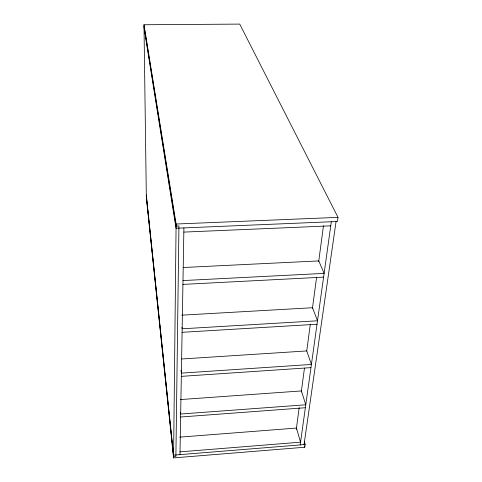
<?xml version="1.0" encoding="UTF-8"?>
<svg xmlns="http://www.w3.org/2000/svg" width="482" height="482" viewBox="0 0 482 482"><rect width="100%" height="100%" fill="white"/><g stroke="black" fill="none" stroke-linecap="round" stroke-linejoin="round"><path stroke-width="0.72" d="M304.311 441.626L305.16 444.512L304.769 447.236L173.568 457.9L176.099 224.022L143.985 24.751L239.723 24.1L338.015 217.37L337.418 221.491L176.05 228.239L144.028 27.613M179.973 454.628L183.907 227.914M296.279 429.42L299.183 407.658M301.274 391.999L304.461 368.127M180.997 370.182L181.389 373.128L311.402 364.446L306.757 350.938L310.336 324.127M312.426 308.462L316.614 277.138M318.704 261.473L323.482 225.672M300.172 444.916L331.321 221.75M304.052 444.603L336.062 221.551M180.021 451.857L300.551 442.175L296.46 428.058L179.84 437.132M305.16 444.512L173.592 455.147L146.305 195.017M180.623 417.008L305.359 407.736M180.419 399.566L301.419 390.932L305.775 404.784L180.678 414.02L180.503 412.586M181.328 376.364L310.956 367.633M181.792 358.982L306.757 350.938M182.094 332.309L317.017 324.241M181.732 315.168L312.529 307.733L317.499 320.789L182.154 328.796L181.955 327.368M182.925 284.398L323.591 277.144M182.991 280.572L324.115 273.39L318.777 260.919L183.208 267.51M176.099 224.022L338.015 217.37M183.835 232.095L330.748 225.847M304.347 445.79L304.769 447.236M144.01 26.142L176.075 226.076L178.936 225.956L175.894 456.376L173.58 456.562L146.323 196.156M173.568 457.9L146.335 197.228L143.985 24.751"/></g></svg>
